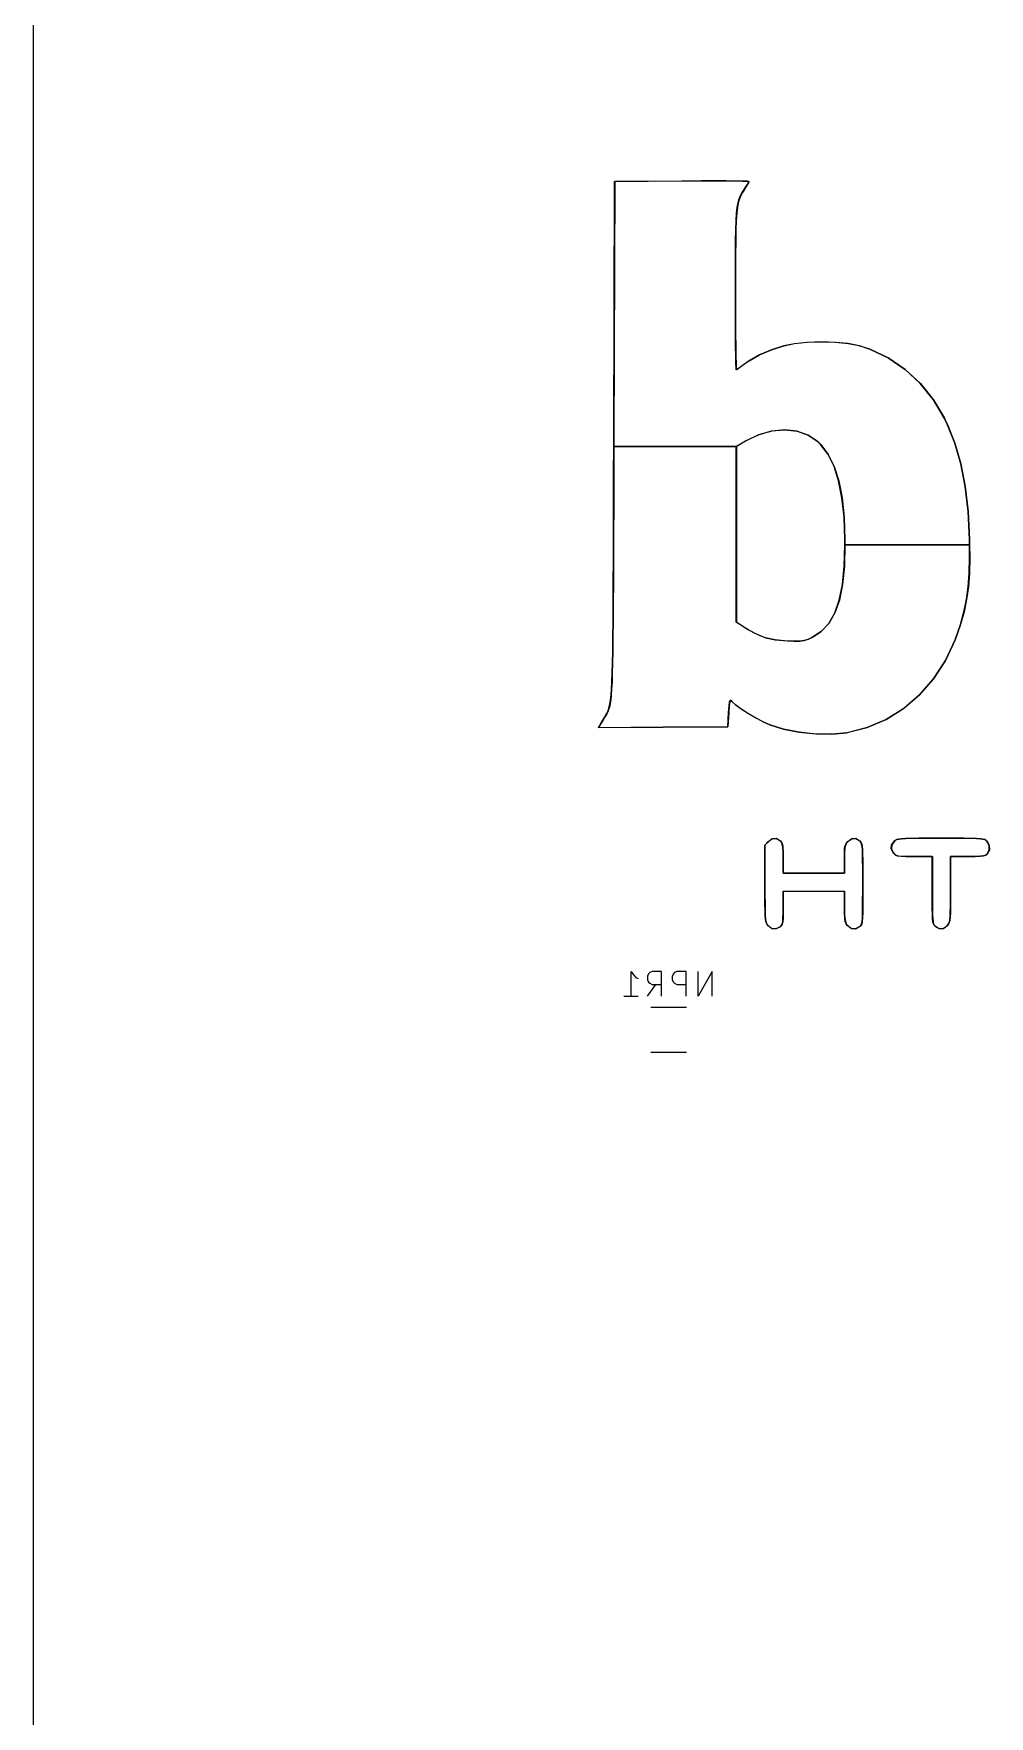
# Model space of a CAD drawing. Extents: x 119 to 479, y -311 to -51.
# Drawn here: x 119 to 157.7, y -181 to -112.9 of the extents above; entities that cross this region are included whole.
import ezdxf

# ---------------------------------------------------------------- set-up
doc = ezdxf.new("R2010")
doc.units = 0
doc.layers.add('BLACK', color=7, linetype='CONTINUOUS')

msp = doc.modelspace()

# ---------------------------------------------------------------- linework, layer by layer
at = {"layer": 'BLACK', "linetype": 'CONTINUOUS'}
for p, q in [((119, -311), (119, -51)), ((142.478, -129.333), (142.513, -118.92)), ((142.518, -118.92), (142.483, -129.333)), ((142.513, -118.918), (142.514, -118.917)), ((142.513, -118.92), (142.513, -118.918)), ((142.514, -118.917), (142.516, -118.916)), ((142.514, -118.917), (142.514, -118.917)), ((142.514, -118.917), (142.514, -118.917)), ((142.516, -118.916), (142.518, -118.915)), ((142.518, -118.915), (145.232, -118.897)), ((145.232, -118.902), (142.518, -118.92)), ((145.232, -118.897), (145.429, -118.896)), ((145.232, -118.897), (145.232, -118.897)), ((145.232, -118.897), (145.232, -118.897)), ((145.429, -118.901), (145.232, -118.902)), ((145.429, -118.896), (146.01, -118.894)), ((145.429, -118.896), (145.429, -118.896)), ((145.429, -118.896), (145.429, -118.896)), ((146.01, -118.899), (145.429, -118.901)), ((146.01, -118.894), (146.541, -118.893)), ((146.01, -118.894), (146.01, -118.894)), ((146.01, -118.894), (146.01, -118.894)), ((146.541, -118.898), (146.01, -118.899)), ((146.541, -118.893), (146.541, -118.893)), ((146.541, -118.893), (146.541, -118.893)), ((146.541, -118.893), (147.008, -118.895)), ((147.008, -118.9), (146.541, -118.898)), ((147.008, -118.895), (147.008, -118.895)), ((147.008, -118.895), (147.008, -118.895)), ((147.008, -118.895), (147.397, -118.898)), ((147.397, -118.903), (147.008, -118.9)), ((147.397, -118.898), (147.397, -118.898)), ((147.397, -118.898), (147.397, -118.898)), ((147.397, -118.898), (147.692, -118.902)), ((147.692, -118.907), (147.397, -118.903)), ((147.692, -118.902), (147.692, -118.902)), ((147.692, -118.902), (147.692, -118.902)), ((147.692, -118.902), (147.88, -118.908)), ((147.88, -118.913), (147.692, -118.907)), ((147.77, -119.222), (147.875, -119.058)), ((147.879, -119.06), (147.775, -119.225)), ((147.875, -119.058), (147.937, -118.945)), ((147.942, -118.947), (147.879, -119.06)), ((147.879, -119.06), (147.879, -119.06)), ((147.879, -119.06), (147.879, -119.06)), ((147.88, -118.908), (147.88, -118.908)), ((147.88, -118.908), (147.881, -118.908)), ((147.946, -118.921), (147.88, -118.913)), ((147.881, -118.908), (147.946, -118.916)), ((147.937, -118.945), (147.946, -118.921)), ((147.951, -118.923), (147.942, -118.946)), ((147.942, -118.946), (147.942, -118.947)), ((147.942, -118.947), (147.942, -118.947)), ((147.946, -118.916), (147.947, -118.916)), ((147.947, -118.916), (147.948, -118.916)), ((147.948, -118.916), (147.949, -118.917)), ((147.949, -118.917), (147.95, -118.918)), ((147.95, -118.918), (147.95, -118.918)), ((147.95, -118.918), (147.95, -118.919)), ((147.95, -118.919), (147.95, -118.92)), ((147.95, -118.92), (147.951, -118.921)), ((147.951, -118.921), (147.951, -118.922)), ((147.951, -118.922), (147.951, -118.923)), ((147.475, -119.966), (147.511, -119.776)), ((147.516, -119.777), (147.48, -119.967)), ((147.511, -119.776), (147.556, -119.621)), ((147.561, -119.623), (147.516, -119.777)), ((147.556, -119.621), (147.612, -119.489)), ((147.616, -119.491), (147.561, -119.623)), ((147.612, -119.489), (147.679, -119.365)), ((147.684, -119.368), (147.616, -119.491)), ((147.679, -119.365), (147.76, -119.238)), ((147.764, -119.241), (147.684, -119.368)), ((147.76, -119.238), (147.77, -119.222)), ((147.775, -119.225), (147.764, -119.241)), ((147.775, -119.225), (147.775, -119.225)), ((147.775, -119.225), (147.775, -119.225)), ((147.429, -120.5), (147.448, -120.203)), ((147.453, -120.203), (147.434, -120.5)), ((147.448, -120.203), (147.475, -119.966)), ((147.48, -119.967), (147.453, -120.203)), ((147.407, -121.326), (147.415, -120.87)), ((147.42, -120.871), (147.412, -121.326)), ((147.415, -120.87), (147.429, -120.5)), ((147.434, -120.5), (147.42, -120.871)), ((147.402, -121.881), (147.407, -121.326)), ((147.412, -121.326), (147.407, -121.881)), ((147.4, -122.546), (147.402, -121.881)), ((147.407, -121.881), (147.405, -122.546)), ((147.4, -123.335), (147.4, -122.546)), ((147.405, -122.546), (147.405, -123.335)), ((147.4, -123.951), (147.4, -123.335)), ((147.405, -123.335), (147.405, -123.951)), ((147.403, -124.556), (147.4, -123.951)), ((147.405, -123.951), (147.408, -124.556)), ((147.406, -125.105), (147.403, -124.556)), ((147.411, -125.583), (147.406, -125.105)), ((147.408, -124.556), (147.411, -125.105)), ((147.411, -125.105), (147.416, -125.583)), ((147.416, -125.979), (147.411, -125.583)), ((147.416, -125.583), (147.416, -125.583)), ((147.416, -125.583), (147.421, -125.979)), ((148.377, -125.933), (148.863, -125.724)), ((148.865, -125.728), (148.379, -125.938)), ((148.863, -125.724), (148.863, -125.724)), ((148.863, -125.724), (148.864, -125.724)), ((148.864, -125.724), (149.365, -125.561)), ((149.366, -125.565), (148.865, -125.728)), ((149.365, -125.561), (149.787, -125.477)), ((149.365, -125.561), (149.365, -125.561)), ((149.365, -125.561), (149.365, -125.561)), ((149.788, -125.482), (149.366, -125.565)), ((149.787, -125.477), (150.312, -125.424)), ((149.787, -125.477), (149.787, -125.477)), ((149.787, -125.477), (149.787, -125.477)), ((150.312, -125.429), (149.788, -125.482)), ((150.312, -125.424), (150.88, -125.406)), ((150.88, -125.411), (150.312, -125.429)), ((150.312, -125.424), (150.312, -125.424)), ((150.312, -125.424), (150.312, -125.424)), ((150.88, -125.406), (150.88, -125.406)), ((150.88, -125.406), (150.88, -125.406)), ((150.88, -125.406), (151.447, -125.422)), ((151.447, -125.427), (150.88, -125.411)), ((151.447, -125.422), (151.447, -125.422)), ((151.447, -125.422), (151.447, -125.422)), ((151.447, -125.422), (151.97, -125.473)), ((151.969, -125.478), (151.447, -125.427)), ((152.404, -125.564), (151.969, -125.478)), ((151.97, -125.473), (151.97, -125.473)), ((151.97, -125.473), (151.97, -125.473)), ((151.97, -125.473), (152.405, -125.559)), ((152.846, -125.708), (152.404, -125.564)), ((152.405, -125.559), (152.405, -125.559)), ((152.405, -125.559), (152.405, -125.559)), ((152.405, -125.559), (152.847, -125.703)), ((153.584, -126.058), (152.846, -125.708)), ((152.847, -125.703), (152.848, -125.704)), ((152.848, -125.704), (152.848, -125.704)), ((152.848, -125.704), (153.586, -126.053)), ((147.423, -126.278), (147.416, -125.979)), ((147.421, -125.979), (147.421, -125.979)), ((147.421, -125.979), (147.428, -126.278)), ((147.43, -126.467), (147.423, -126.278)), ((147.428, -126.278), (147.435, -126.467)), ((147.438, -126.533), (147.43, -126.467)), ((147.435, -126.467), (147.442, -126.526)), ((147.463, -126.523), (147.438, -126.533)), ((147.442, -126.526), (147.46, -126.519)), ((147.46, -126.519), (147.569, -126.447)), ((147.572, -126.451), (147.463, -126.523)), ((147.569, -126.447), (147.725, -126.328)), ((147.728, -126.332), (147.572, -126.451)), ((147.725, -126.328), (147.951, -126.169)), ((147.725, -126.328), (147.725, -126.328)), ((147.725, -126.328), (147.725, -126.328)), ((147.954, -126.173), (147.728, -126.332)), ((147.951, -126.169), (147.952, -126.169)), ((147.952, -126.169), (148.377, -125.934)), ((147.952, -126.169), (147.952, -126.169)), ((148.379, -125.938), (147.954, -126.173)), ((148.377, -125.934), (148.377, -125.933)), ((148.377, -125.934), (148.377, -125.934)), ((154.267, -126.523), (153.584, -126.058)), ((153.586, -126.053), (153.586, -126.054)), ((153.586, -126.054), (153.586, -126.054)), ((153.586, -126.054), (154.269, -126.519)), ((154.882, -127.092), (154.267, -126.523)), ((154.269, -126.519), (154.27, -126.519)), ((154.27, -126.519), (154.27, -126.519)), ((154.27, -126.519), (154.886, -127.089)), ((155.418, -127.755), (154.882, -127.092)), ((154.886, -127.089), (154.886, -127.089)), ((154.886, -127.089), (154.886, -127.089)), ((154.886, -127.089), (155.422, -127.752)), ((155.862, -128.502), (155.418, -127.755)), ((155.422, -127.752), (155.422, -127.753)), ((155.422, -127.753), (155.423, -127.753)), ((155.423, -127.753), (155.866, -128.499)), ((155.972, -128.731), (155.862, -128.502)), ((155.866, -128.499), (155.866, -128.499)), ((155.866, -128.499), (155.866, -128.5)), ((155.866, -128.5), (155.977, -128.728)), ((147.809, -129.416), (148.333, -129.162)), ((148.335, -129.167), (147.812, -129.421)), ((148.333, -129.162), (148.868, -129.012)), ((148.869, -129.017), (148.335, -129.167)), ((148.868, -129.012), (149.395, -128.964)), ((149.395, -128.969), (148.869, -129.017)), ((149.395, -128.964), (149.894, -129.019)), ((149.893, -129.024), (149.395, -128.969)), ((150.344, -129.179), (149.893, -129.024)), ((149.894, -129.019), (150.346, -129.175)), ((150.727, -129.435), (150.344, -129.179)), ((150.346, -129.175), (150.731, -129.431)), ((156.281, -129.503), (155.972, -128.731)), ((155.977, -128.728), (155.977, -128.729)), ((155.977, -128.729), (155.977, -128.729)), ((155.977, -128.729), (156.285, -129.501)), ((142.474, -130.745), (142.477, -129.644)), ((142.477, -129.641), (142.478, -129.333)), ((142.477, -129.644), (142.477, -129.641)), ((142.477, -129.644), (147.439, -129.644)), ((147.439, -129.644), (142.477, -129.644)), ((142.483, -129.333), (142.479, -130.745)), ((147.434, -129.641), (147.809, -129.416)), ((147.434, -136.739), (147.434, -129.641)), ((147.812, -129.421), (147.439, -129.644)), ((147.439, -129.644), (147.439, -136.736)), ((150.851, -129.558), (150.727, -129.435)), ((150.731, -129.431), (150.855, -129.554)), ((151.15, -129.96), (150.851, -129.558)), ((150.855, -129.554), (151.154, -129.958)), ((151.392, -130.448), (151.15, -129.96)), ((151.154, -129.958), (151.396, -130.446)), ((156.522, -130.34), (156.281, -129.503)), ((156.285, -129.501), (156.285, -129.501)), ((156.285, -129.501), (156.285, -129.501)), ((156.285, -129.501), (156.527, -130.339)), ((151.579, -131.029), (151.392, -130.448)), ((151.396, -130.446), (151.584, -131.027)), ((156.699, -131.259), (156.522, -130.34)), ((156.527, -130.339), (156.527, -130.339)), ((156.527, -130.339), (156.527, -130.339)), ((156.527, -130.339), (156.704, -131.258)), ((142.47, -132.027), (142.474, -130.745)), ((142.474, -130.745), (142.474, -130.745)), ((142.479, -130.745), (142.475, -132.027)), ((151.713, -131.711), (151.579, -131.029)), ((151.584, -131.027), (151.718, -131.71)), ((156.815, -132.273), (156.699, -131.259)), ((156.704, -131.258), (156.704, -131.258)), ((156.704, -131.258), (156.704, -131.258)), ((156.704, -131.258), (156.819, -132.272)), ((142.466, -133.186), (142.47, -132.027)), ((142.475, -132.027), (142.471, -133.186)), ((151.796, -132.504), (151.713, -131.711)), ((151.718, -131.71), (151.801, -132.503)), ((151.83, -133.415), (151.796, -132.504)), ((151.801, -132.503), (151.835, -133.415)), ((156.872, -133.397), (156.815, -132.273)), ((156.819, -132.272), (156.819, -132.272)), ((156.819, -132.272), (156.82, -132.272)), ((156.82, -132.272), (156.877, -133.396)), ((142.462, -134.228), (142.466, -133.186)), ((142.471, -133.186), (142.467, -134.228)), ((151.808, -134.476), (151.831, -133.611)), ((151.836, -133.611), (151.813, -134.477)), ((151.831, -133.611), (151.83, -133.415)), ((151.835, -133.415), (151.836, -133.611)), ((156.875, -133.611), (151.836, -133.611)), ((151.836, -133.611), (156.875, -133.611)), ((156.875, -133.611), (156.872, -133.397)), ((156.881, -134.127), (156.875, -133.611)), ((156.877, -133.396), (156.877, -133.396)), ((156.877, -133.396), (156.877, -133.397)), ((156.877, -133.397), (156.88, -133.611)), ((156.88, -133.611), (156.886, -134.127)), ((142.458, -135.16), (142.462, -134.228)), ((142.467, -134.228), (142.463, -135.16)), ((151.732, -135.22), (151.808, -134.476)), ((151.813, -134.477), (151.737, -135.221)), ((156.867, -134.759), (156.881, -134.127)), ((156.886, -134.127), (156.872, -134.759)), ((156.886, -134.127), (156.886, -134.127)), ((156.886, -134.127), (156.886, -134.127)), ((142.454, -135.988), (142.458, -135.16)), ((142.463, -135.16), (142.459, -135.988)), ((151.604, -135.85), (151.732, -135.22)), ((151.737, -135.221), (151.608, -135.851)), ((156.754, -135.829), (156.825, -135.316)), ((156.83, -135.317), (156.759, -135.83)), ((156.825, -135.316), (156.867, -134.759)), ((156.872, -134.76), (156.83, -135.317)), ((156.83, -135.317), (156.83, -135.317)), ((156.83, -135.317), (156.83, -135.317)), ((156.872, -134.759), (156.872, -134.759)), ((156.872, -134.759), (156.872, -134.76)), ((142.449, -136.72), (142.454, -135.988)), ((142.459, -135.988), (142.454, -136.72)), ((151.419, -136.371), (151.604, -135.85)), ((151.608, -135.851), (151.424, -136.373)), ((156.649, -136.328), (156.754, -135.829)), ((156.759, -135.83), (156.654, -136.329)), ((156.759, -135.83), (156.759, -135.83)), ((156.759, -135.83), (156.759, -135.83)), ((142.442, -137.362), (142.449, -136.72)), ((142.454, -136.72), (142.447, -137.362)), ((147.775, -136.963), (147.434, -136.739)), ((147.439, -136.736), (147.778, -136.959)), ((150.873, -137.118), (151.176, -136.792)), ((151.18, -136.795), (150.877, -137.122)), ((151.176, -136.792), (151.419, -136.371)), ((151.424, -136.373), (151.18, -136.795)), ((156.507, -136.844), (156.649, -136.328)), ((156.654, -136.33), (156.512, -136.845)), ((156.654, -136.329), (156.654, -136.329)), ((156.654, -136.329), (156.654, -136.33)), ((142.435, -137.92), (142.442, -137.362)), ((142.447, -137.362), (142.44, -137.92)), ((147.906, -137.044), (147.775, -136.963)), ((147.778, -136.959), (147.909, -137.039)), ((148.207, -137.205), (147.906, -137.044)), ((147.909, -137.039), (148.209, -137.2)), ((148.492, -137.333), (148.207, -137.205)), ((148.209, -137.2), (148.494, -137.329)), ((148.617, -137.377), (148.492, -137.333)), ((148.494, -137.329), (148.618, -137.372)), ((149.014, -137.463), (148.617, -137.377)), ((148.618, -137.372), (149.015, -137.459)), ((149.516, -137.508), (149.014, -137.463)), ((149.015, -137.459), (149.517, -137.503)), ((150.184, -137.486), (150.342, -137.435)), ((150.343, -137.439), (150.185, -137.491)), ((150.342, -137.435), (150.523, -137.349)), ((150.526, -137.353), (150.343, -137.439)), ((150.523, -137.349), (150.873, -137.118)), ((150.877, -137.122), (150.526, -137.353)), ((155.899, -138.291), (156.293, -137.459)), ((156.297, -137.462), (155.903, -138.293)), ((156.293, -137.459), (156.507, -136.844)), ((156.512, -136.845), (156.297, -137.461)), ((156.297, -137.461), (156.297, -137.461)), ((156.297, -137.461), (156.297, -137.462)), ((156.512, -136.845), (156.512, -136.845)), ((156.512, -136.845), (156.512, -136.845)), ((142.426, -138.402), (142.435, -137.92)), ((142.44, -137.92), (142.431, -138.402)), ((149.772, -137.517), (149.516, -137.508)), ((149.517, -137.503), (149.772, -137.512)), ((149.772, -137.512), (150.008, -137.51)), ((150.009, -137.515), (149.772, -137.517)), ((150.008, -137.51), (150.184, -137.486)), ((150.185, -137.491), (150.009, -137.515)), ((142.402, -139.16), (142.415, -138.813)), ((142.42, -138.813), (142.407, -139.161)), ((142.415, -138.813), (142.426, -138.402)), ((142.431, -138.402), (142.42, -138.813)), ((155.415, -139.036), (155.899, -138.291)), ((155.903, -138.294), (155.419, -139.038)), ((155.903, -138.293), (155.903, -138.293)), ((155.903, -138.293), (155.903, -138.294)), ((142.368, -139.691), (142.386, -139.451)), ((142.391, -139.451), (142.373, -139.692)), ((142.386, -139.451), (142.402, -139.16)), ((142.407, -139.161), (142.391, -139.451)), ((154.85, -139.686), (155.415, -139.036)), ((155.419, -139.039), (154.854, -139.69)), ((155.419, -139.038), (155.419, -139.038)), ((155.419, -139.038), (155.419, -139.039)), ((142.266, -140.28), (142.297, -140.175)), ((142.302, -140.177), (142.271, -140.282)), ((142.297, -140.175), (142.324, -140.047)), ((142.329, -140.048), (142.302, -140.177)), ((142.324, -140.047), (142.348, -139.888)), ((142.353, -139.888), (142.329, -140.048)), ((142.348, -139.888), (142.368, -139.691)), ((142.373, -139.692), (142.353, -139.888)), ((147.126, -140.4), (147.145, -140.124)), ((147.15, -140.125), (147.131, -140.4)), ((147.145, -140.124), (147.164, -139.965)), ((147.169, -139.966), (147.15, -140.125)), ((147.164, -139.965), (147.191, -139.902)), ((147.194, -139.908), (147.169, -139.966)), ((147.191, -139.902), (147.23, -139.914)), ((147.227, -139.919), (147.194, -139.908)), ((147.259, -139.954), (147.227, -139.919)), ((147.23, -139.914), (147.263, -139.951)), ((147.26, -139.954), (147.259, -139.954)), ((147.26, -139.955), (147.26, -139.954)), ((147.403, -140.087), (147.26, -139.955)), ((147.263, -139.951), (147.407, -140.084)), ((147.404, -140.087), (147.403, -140.087)), ((147.404, -140.088), (147.404, -140.087)), ((147.638, -140.258), (147.404, -140.088)), ((147.407, -140.084), (147.641, -140.254)), ((154.21, -140.237), (154.85, -139.686)), ((154.853, -139.69), (154.213, -140.24)), ((154.854, -139.69), (154.853, -139.69)), ((154.853, -139.69), (154.853, -139.69)), ((141.858, -141.008), (142.039, -140.699)), ((142.043, -140.701), (141.862, -141.01)), ((142.039, -140.699), (142.05, -140.681)), ((142.039, -140.699), (142.039, -140.699)), ((142.039, -140.699), (142.039, -140.699)), ((142.054, -140.683), (142.043, -140.701)), ((142.05, -140.681), (142.102, -140.595)), ((142.05, -140.681), (142.05, -140.681)), ((142.05, -140.681), (142.05, -140.681)), ((142.107, -140.598), (142.054, -140.683)), ((142.102, -140.595), (142.15, -140.519)), ((142.102, -140.595), (142.102, -140.595)), ((142.102, -140.595), (142.102, -140.595)), ((142.154, -140.521), (142.107, -140.598)), ((142.15, -140.519), (142.193, -140.445)), ((142.197, -140.448), (142.154, -140.521)), ((142.193, -140.445), (142.232, -140.368)), ((142.236, -140.37), (142.197, -140.448)), ((142.232, -140.368), (142.266, -140.28)), ((142.271, -140.282), (142.236, -140.37)), ((147.092, -140.974), (147.126, -140.4)), ((147.131, -140.4), (147.097, -140.975)), ((147.93, -140.447), (147.638, -140.258)), ((147.638, -140.258), (147.638, -140.258)), ((147.638, -140.258), (147.638, -140.258)), ((147.641, -140.254), (147.933, -140.442)), ((148.246, -140.632), (147.93, -140.447)), ((147.93, -140.447), (147.93, -140.447)), ((147.93, -140.447), (147.93, -140.447)), ((147.933, -140.442), (148.249, -140.628)), ((148.247, -140.632), (148.246, -140.632)), ((148.246, -140.632), (148.246, -140.632)), ((148.554, -140.794), (148.247, -140.632)), ((148.249, -140.628), (148.557, -140.79)), ((148.555, -140.794), (148.554, -140.794)), ((148.554, -140.794), (148.554, -140.794)), ((148.791, -140.901), (148.555, -140.794)), ((148.557, -140.79), (148.793, -140.896)), ((152.737, -141.006), (153.503, -140.679)), ((153.505, -140.684), (152.739, -141.011)), ((153.503, -140.679), (154.21, -140.237)), ((153.506, -140.683), (153.505, -140.684)), ((154.213, -140.241), (153.506, -140.683)), ((153.506, -140.683), (153.506, -140.683)), ((154.213, -140.24), (154.213, -140.241)), ((154.213, -140.241), (154.213, -140.241)), ((141.857, -141.01), (141.858, -141.009)), ((141.857, -141.011), (141.857, -141.01)), ((141.858, -141.013), (141.857, -141.011)), ((141.857, -141.011), (141.857, -141.011)), ((141.858, -141.009), (141.858, -141.008)), ((141.859, -141.014), (141.858, -141.013)), ((141.86, -141.015), (141.859, -141.014)), ((141.859, -141.014), (141.859, -141.014)), ((141.861, -141.015), (141.86, -141.015)), ((141.862, -141.015), (141.861, -141.015)), ((141.862, -141.01), (144.477, -140.992)), ((144.477, -140.997), (141.862, -141.015)), ((144.477, -140.992), (147.092, -140.974)), ((147.092, -140.979), (144.477, -140.997)), ((147.094, -140.979), (147.092, -140.979)), ((147.096, -140.978), (147.094, -140.979)), ((147.097, -140.976), (147.096, -140.978)), ((147.096, -140.978), (147.096, -140.978)), ((147.096, -140.978), (147.096, -140.978)), ((147.097, -140.975), (147.097, -140.976)), ((149.345, -141.076), (148.791, -140.901)), ((148.791, -140.901), (148.791, -140.901)), ((148.791, -140.901), (148.791, -140.901)), ((148.793, -140.896), (149.347, -141.071)), ((149.346, -141.076), (149.345, -141.076)), ((149.345, -141.076), (149.345, -141.076)), ((149.981, -141.2), (149.346, -141.076)), ((149.347, -141.071), (149.982, -141.195)), ((150.651, -141.268), (149.981, -141.2)), ((149.981, -141.2), (149.981, -141.2)), ((149.981, -141.2), (149.981, -141.2)), ((149.982, -141.195), (150.652, -141.263)), ((150.652, -141.268), (150.651, -141.268)), ((150.651, -141.268), (150.651, -141.268)), ((150.652, -141.263), (151.309, -141.271)), ((151.309, -141.276), (150.652, -141.268)), ((151.309, -141.271), (151.908, -141.214)), ((151.31, -141.276), (151.309, -141.276)), ((151.309, -141.276), (151.309, -141.276)), ((151.908, -141.218), (151.31, -141.276)), ((151.908, -141.214), (151.918, -141.212)), ((151.909, -141.218), (151.908, -141.218)), ((151.908, -141.218), (151.908, -141.218)), ((151.918, -141.217), (151.909, -141.218)), ((151.918, -141.212), (152.737, -141.006)), ((151.919, -141.217), (151.918, -141.217)), ((152.738, -141.011), (151.919, -141.217)), ((151.919, -141.217), (151.919, -141.217)), ((152.739, -141.011), (152.738, -141.011)), ((152.738, -141.011), (152.738, -141.011)), ((148.594, -145.759), (148.733, -145.62)), ((148.736, -145.624), (148.598, -145.762)), ((148.733, -145.619), (148.89, -145.508)), ((148.733, -145.62), (148.733, -145.619)), ((148.733, -145.62), (148.733, -145.62)), ((148.893, -145.512), (148.736, -145.624)), ((148.89, -145.508), (148.892, -145.508)), ((148.892, -145.508), (148.893, -145.507)), ((148.893, -145.507), (149.059, -145.494)), ((149.059, -145.499), (148.893, -145.512)), ((149.059, -145.494), (149.06, -145.494)), ((149.219, -145.598), (149.059, -145.499)), ((149.06, -145.494), (149.062, -145.495)), ((149.062, -145.495), (149.221, -145.594)), ((149.26, -145.647), (149.219, -145.598)), ((149.221, -145.594), (149.222, -145.594)), ((149.222, -145.594), (149.222, -145.595)), ((149.222, -145.595), (149.264, -145.644)), ((149.264, -145.644), (149.264, -145.644)), ((149.264, -145.644), (149.265, -145.645)), ((149.265, -145.645), (149.302, -145.724)), ((151.886, -145.692), (151.95, -145.62)), ((151.954, -145.624), (151.89, -145.695)), ((151.95, -145.62), (151.951, -145.619)), ((151.95, -145.62), (151.95, -145.62)), ((151.951, -145.619), (152.108, -145.508)), ((152.11, -145.512), (151.954, -145.624)), ((152.108, -145.508), (152.109, -145.508)), ((152.109, -145.508), (152.11, -145.507)), ((152.11, -145.507), (152.276, -145.494)), ((152.277, -145.499), (152.11, -145.512)), ((152.276, -145.494), (152.278, -145.494)), ((152.436, -145.598), (152.277, -145.499)), ((152.278, -145.494), (152.279, -145.495)), ((152.279, -145.495), (152.439, -145.594)), ((152.464, -145.629), (152.436, -145.598)), ((152.439, -145.594), (152.439, -145.594)), ((152.439, -145.594), (152.44, -145.595)), ((152.44, -145.595), (152.468, -145.625)), ((152.49, -145.67), (152.464, -145.629)), ((152.468, -145.625), (152.468, -145.626)), ((152.468, -145.626), (152.468, -145.626)), ((152.468, -145.626), (152.494, -145.667)), ((153.726, -145.743), (153.854, -145.581)), ((153.858, -145.584), (153.73, -145.746)), ((153.854, -145.581), (153.855, -145.58)), ((153.855, -145.58), (153.88, -145.561)), ((153.855, -145.58), (153.855, -145.58)), ((153.883, -145.565), (153.858, -145.584)), ((153.88, -145.561), (153.88, -145.561)), ((153.88, -145.561), (153.881, -145.561)), ((153.881, -145.561), (153.932, -145.537)), ((153.934, -145.541), (153.883, -145.565)), ((153.932, -145.537), (153.932, -145.536)), ((153.932, -145.536), (153.933, -145.536)), ((153.933, -145.536), (154.01, -145.517)), ((154.011, -145.522), (153.934, -145.541)), ((154.01, -145.517), (154.126, -145.503)), ((154.01, -145.517), (154.01, -145.517)), ((154.01, -145.517), (154.01, -145.517)), ((154.127, -145.508), (154.011, -145.522)), ((154.126, -145.503), (154.293, -145.493)), ((154.126, -145.503), (154.126, -145.503)), ((154.126, -145.503), (154.126, -145.503)), ((154.293, -145.498), (154.127, -145.508)), ((154.293, -145.493), (154.523, -145.486)), ((154.523, -145.491), (154.293, -145.498)), ((154.293, -145.493), (154.293, -145.493)), ((154.293, -145.493), (154.293, -145.493)), ((154.523, -145.486), (154.828, -145.482)), ((154.523, -145.486), (154.523, -145.486)), ((154.523, -145.486), (154.523, -145.486)), ((154.828, -145.487), (154.523, -145.491)), ((154.828, -145.482), (155.222, -145.48)), ((154.828, -145.482), (154.828, -145.482)), ((154.828, -145.482), (154.828, -145.482)), ((155.222, -145.485), (154.828, -145.487)), ((155.222, -145.48), (155.222, -145.481)), ((155.222, -145.481), (155.222, -145.48)), ((155.222, -145.48), (155.716, -145.48)), ((155.716, -145.485), (155.222, -145.485)), ((155.716, -145.48), (155.716, -145.48)), ((155.716, -145.48), (155.716, -145.48)), ((155.716, -145.48), (155.816, -145.48)), ((155.816, -145.485), (155.716, -145.485)), ((155.816, -145.48), (155.816, -145.48)), ((155.816, -145.48), (155.816, -145.48)), ((155.816, -145.48), (156.287, -145.48)), ((156.287, -145.485), (155.816, -145.485)), ((156.287, -145.48), (156.287, -145.48)), ((156.287, -145.48), (156.287, -145.48)), ((156.287, -145.48), (156.659, -145.482)), ((156.659, -145.487), (156.287, -145.485)), ((156.659, -145.482), (156.659, -145.482)), ((156.659, -145.482), (156.659, -145.482)), ((156.659, -145.482), (156.946, -145.486)), ((156.946, -145.491), (156.659, -145.487)), ((156.946, -145.486), (156.946, -145.486)), ((156.946, -145.486), (156.946, -145.486)), ((156.946, -145.486), (157.16, -145.492)), ((157.16, -145.497), (156.946, -145.491)), ((157.16, -145.492), (157.161, -145.492)), ((157.314, -145.507), (157.16, -145.497)), ((157.161, -145.492), (157.161, -145.492)), ((157.161, -145.492), (157.314, -145.502)), ((157.314, -145.502), (157.314, -145.502)), ((157.314, -145.502), (157.314, -145.502)), ((157.314, -145.502), (157.42, -145.517)), ((157.419, -145.522), (157.314, -145.507)), ((157.489, -145.541), (157.419, -145.522)), ((157.42, -145.517), (157.42, -145.517)), ((157.42, -145.517), (157.421, -145.517)), ((157.421, -145.517), (157.49, -145.536)), ((157.536, -145.566), (157.489, -145.541)), ((157.49, -145.536), (157.491, -145.537)), ((157.491, -145.537), (157.491, -145.537)), ((157.491, -145.537), (157.538, -145.562)), ((157.572, -145.598), (157.536, -145.566)), ((157.538, -145.562), (157.539, -145.562)), ((157.539, -145.562), (157.539, -145.562)), ((157.539, -145.562), (157.576, -145.594)), ((157.666, -145.761), (157.572, -145.598)), ((157.576, -145.594), (157.576, -145.595)), ((157.576, -145.595), (157.577, -145.595)), ((157.577, -145.595), (157.671, -145.759)), ((148.593, -145.762), (148.594, -145.759)), ((148.593, -147.309), (148.593, -145.762)), ((148.593, -145.762), (148.593, -145.762)), ((148.598, -145.762), (148.598, -147.309)), ((149.297, -145.726), (149.26, -145.647)), ((149.319, -145.846), (149.297, -145.726)), ((149.302, -145.724), (149.302, -145.725)), ((149.302, -145.725), (149.302, -145.725)), ((149.302, -145.725), (149.324, -145.845)), ((149.329, -146.03), (149.319, -145.846)), ((149.324, -145.845), (149.324, -145.845)), ((149.324, -145.845), (149.324, -145.846)), ((149.324, -145.846), (149.334, -146.03)), ((149.331, -146.303), (149.329, -146.03)), ((149.331, -146.896), (149.331, -146.303)), ((149.334, -146.03), (149.334, -146.03)), ((149.334, -146.03), (149.334, -146.03)), ((149.334, -146.03), (149.336, -146.303)), ((149.336, -146.303), (149.336, -146.303)), ((149.336, -146.303), (149.336, -146.303)), ((149.336, -146.303), (149.336, -146.891)), ((151.81, -146.319), (151.812, -146.06)), ((151.81, -146.329), (151.81, -146.319)), ((151.81, -146.319), (151.81, -146.319)), ((151.81, -146.319), (151.81, -146.319)), ((151.812, -146.06), (151.822, -145.887)), ((151.812, -146.06), (151.812, -146.06)), ((151.812, -146.06), (151.812, -146.06)), ((151.817, -146.06), (151.815, -146.319)), ((151.815, -146.319), (151.815, -146.329)), ((151.827, -145.887), (151.817, -146.06)), ((151.822, -145.886), (151.845, -145.774)), ((151.822, -145.887), (151.822, -145.886)), ((151.822, -145.887), (151.822, -145.887)), ((151.85, -145.775), (151.827, -145.887)), ((151.845, -145.772), (151.886, -145.693)), ((151.845, -145.773), (151.845, -145.772)), ((151.845, -145.774), (151.845, -145.773)), ((151.89, -145.695), (151.85, -145.775)), ((151.886, -145.693), (151.886, -145.692)), ((151.886, -145.693), (151.886, -145.693)), ((152.51, -145.729), (152.49, -145.67)), ((152.494, -145.667), (152.494, -145.668)), ((152.494, -145.668), (152.494, -145.668)), ((152.494, -145.668), (152.515, -145.727)), ((152.526, -145.816), (152.51, -145.729)), ((152.515, -145.727), (152.515, -145.728)), ((152.515, -145.728), (152.515, -145.728)), ((152.515, -145.728), (152.531, -145.815)), ((152.538, -145.942), (152.526, -145.816)), ((152.531, -145.815), (152.531, -145.815)), ((152.531, -145.815), (152.531, -145.816)), ((152.531, -145.816), (152.543, -145.942)), ((152.546, -146.118), (152.538, -145.942)), ((152.543, -145.942), (152.543, -145.942)), ((152.543, -145.942), (152.543, -145.942)), ((152.543, -145.942), (152.551, -146.118)), ((152.551, -146.354), (152.546, -146.118)), ((152.551, -146.118), (152.551, -146.118)), ((152.551, -146.118), (152.551, -146.118)), ((152.551, -146.118), (152.556, -146.354)), ((153.709, -145.915), (153.725, -145.746)), ((153.71, -145.916), (153.709, -145.915)), ((153.71, -145.918), (153.71, -145.916)), ((153.789, -146.071), (153.71, -145.918)), ((153.73, -145.746), (153.714, -145.915)), ((153.714, -145.915), (153.794, -146.069)), ((153.725, -145.746), (153.726, -145.745)), ((153.726, -145.745), (153.726, -145.743)), ((153.79, -146.071), (153.789, -146.071)), ((153.79, -146.072), (153.79, -146.071)), ((153.842, -146.133), (153.79, -146.072)), ((153.794, -146.069), (153.845, -146.13)), ((153.842, -146.134), (153.842, -146.133)), ((153.898, -146.176), (153.842, -146.134)), ((153.842, -146.134), (153.842, -146.134)), ((153.845, -146.13), (153.901, -146.172)), ((153.899, -146.176), (153.898, -146.176)), ((153.9, -146.177), (153.899, -146.176)), ((153.981, -146.203), (153.9, -146.177)), ((153.901, -146.172), (153.982, -146.198)), ((153.982, -146.203), (153.981, -146.203)), ((153.981, -146.203), (153.981, -146.203)), ((153.982, -146.198), (154.109, -146.212)), ((154.108, -146.217), (153.982, -146.203)), ((154.109, -146.217), (154.108, -146.217)), ((154.109, -146.212), (154.303, -146.218)), ((154.303, -146.223), (154.109, -146.217)), ((154.109, -146.217), (154.109, -146.217)), ((154.303, -146.218), (154.586, -146.219)), ((154.586, -146.224), (154.303, -146.223)), ((154.303, -146.223), (154.303, -146.223)), ((154.303, -146.223), (154.303, -146.223)), ((154.586, -146.219), (154.641, -146.219)), ((154.641, -146.224), (154.586, -146.224)), ((154.586, -146.224), (154.586, -146.224)), ((154.586, -146.224), (154.586, -146.224)), ((154.641, -146.219), (155.371, -146.219)), ((155.366, -146.224), (154.641, -146.224)), ((155.366, -147.573), (155.366, -146.224)), ((155.371, -146.219), (155.371, -147.573)), ((156.105, -147.538), (156.105, -146.219)), ((156.105, -146.219), (156.802, -146.219)), ((156.802, -146.224), (156.11, -146.224)), ((156.11, -146.224), (156.11, -147.538)), ((156.802, -146.219), (157.101, -146.217)), ((157.101, -146.222), (156.802, -146.224)), ((156.802, -146.224), (156.802, -146.224)), ((156.802, -146.224), (156.802, -146.224)), ((157.101, -146.217), (157.308, -146.209)), ((157.308, -146.214), (157.101, -146.222)), ((157.101, -146.222), (157.101, -146.222)), ((157.101, -146.222), (157.101, -146.222)), ((157.308, -146.209), (157.443, -146.192)), ((157.444, -146.197), (157.308, -146.214)), ((157.308, -146.214), (157.308, -146.214)), ((157.308, -146.214), (157.308, -146.214)), ((157.443, -146.192), (157.529, -146.165)), ((157.445, -146.197), (157.444, -146.197)), ((157.531, -146.169), (157.445, -146.197)), ((157.445, -146.197), (157.445, -146.197)), ((157.529, -146.165), (157.585, -146.123)), ((157.532, -146.169), (157.531, -146.169)), ((157.531, -146.169), (157.531, -146.169)), ((157.588, -146.127), (157.532, -146.169)), ((157.585, -146.123), (157.592, -146.116)), ((157.589, -146.126), (157.588, -146.126)), ((157.588, -146.126), (157.588, -146.127)), ((157.595, -146.119), (157.589, -146.126)), ((157.592, -146.116), (157.674, -145.949)), ((157.596, -146.118), (157.595, -146.119)), ((157.678, -145.952), (157.596, -146.118)), ((157.596, -146.118), (157.596, -146.118)), ((157.674, -145.949), (157.666, -145.761)), ((157.671, -145.759), (157.671, -145.76)), ((157.671, -145.76), (157.671, -145.761)), ((157.671, -145.761), (157.679, -145.949)), ((157.679, -145.949), (157.678, -145.95)), ((157.678, -145.95), (157.678, -145.952)), ((151.815, -146.896), (149.331, -146.896)), ((149.336, -146.891), (151.81, -146.891)), ((151.81, -146.891), (151.81, -146.329)), ((151.815, -146.329), (151.815, -146.896)), ((152.554, -146.661), (152.551, -146.354)), ((152.554, -147.048), (152.554, -146.661)), ((152.556, -146.354), (152.556, -146.354)), ((152.556, -146.354), (152.556, -146.354)), ((152.556, -146.354), (152.559, -146.661)), ((152.559, -146.661), (152.559, -146.661)), ((152.559, -146.661), (152.559, -146.661)), ((152.559, -146.661), (152.559, -147.048)), ((148.593, -147.769), (148.593, -147.309)), ((148.593, -147.309), (148.593, -147.309)), ((148.593, -147.309), (148.593, -147.309)), ((148.598, -147.309), (148.598, -147.769)), ((149.331, -148.304), (149.331, -147.63)), ((149.331, -147.63), (151.815, -147.63)), ((151.81, -147.635), (149.336, -147.635)), ((149.336, -147.635), (149.336, -148.304)), ((151.81, -148.243), (151.81, -147.635)), ((151.815, -147.63), (151.815, -148.243)), ((152.55, -148.11), (152.553, -147.528)), ((152.553, -147.528), (152.554, -147.048)), ((152.558, -147.528), (152.555, -148.11)), ((152.559, -147.048), (152.558, -147.528)), ((152.558, -147.528), (152.558, -147.528)), ((152.558, -147.528), (152.558, -147.528)), ((152.559, -147.048), (152.559, -147.048)), ((152.559, -147.048), (152.559, -147.048)), ((155.366, -148), (155.366, -147.573)), ((155.366, -147.573), (155.366, -147.573)), ((155.366, -147.573), (155.366, -147.573)), ((155.371, -147.573), (155.371, -148)), ((156.104, -147.917), (156.105, -147.538)), ((156.11, -147.538), (156.109, -147.917)), ((156.11, -147.538), (156.11, -147.538)), ((156.11, -147.538), (156.11, -147.538)), ((148.595, -148.129), (148.593, -147.769)), ((148.593, -147.769), (148.593, -147.769)), ((148.593, -147.769), (148.593, -147.769)), ((148.599, -148.404), (148.595, -148.129)), ((148.595, -148.129), (148.595, -148.129)), ((148.595, -148.129), (148.595, -148.129)), ((148.598, -147.769), (148.6, -148.129)), ((148.6, -148.129), (148.604, -148.404)), ((149.331, -148.483), (149.331, -148.304)), ((149.336, -148.304), (149.336, -148.304)), ((149.336, -148.304), (149.336, -148.304)), ((149.336, -148.304), (149.336, -148.483)), ((151.813, -148.524), (151.81, -148.243)), ((151.81, -148.243), (151.81, -148.243)), ((151.81, -148.243), (151.81, -148.243)), ((151.815, -148.243), (151.818, -148.524)), ((152.547, -148.489), (152.55, -148.181)), ((152.55, -148.181), (152.55, -148.11)), ((152.555, -148.181), (152.552, -148.489)), ((152.555, -148.11), (152.555, -148.11)), ((152.555, -148.11), (152.555, -148.11)), ((152.555, -148.11), (152.555, -148.181)), ((152.555, -148.181), (152.555, -148.181)), ((152.555, -148.181), (152.555, -148.181)), ((155.369, -148.329), (155.366, -148)), ((155.366, -148), (155.366, -148)), ((155.366, -148), (155.366, -148)), ((155.374, -148.574), (155.369, -148.329)), ((155.369, -148.329), (155.369, -148.329)), ((155.369, -148.329), (155.369, -148.329)), ((155.371, -148), (155.374, -148.329)), ((155.374, -148.329), (155.379, -148.574)), ((156.097, -148.499), (156.102, -148.25)), ((156.102, -148.25), (156.104, -147.917)), ((156.107, -148.25), (156.102, -148.499)), ((156.109, -147.917), (156.107, -148.25)), ((156.107, -148.25), (156.107, -148.25)), ((156.107, -148.25), (156.107, -148.25)), ((156.109, -147.917), (156.109, -147.917)), ((156.109, -147.917), (156.109, -147.917)), ((148.606, -148.607), (148.599, -148.404)), ((148.599, -148.404), (148.599, -148.404)), ((148.599, -148.404), (148.599, -148.404)), ((148.604, -148.404), (148.611, -148.606)), ((148.617, -148.752), (148.606, -148.607)), ((148.606, -148.607), (148.606, -148.607)), ((148.606, -148.607), (148.606, -148.607)), ((148.611, -148.606), (148.622, -148.751)), ((148.618, -148.752), (148.617, -148.752)), ((148.634, -148.852), (148.618, -148.752)), ((148.618, -148.752), (148.618, -148.752)), ((148.622, -148.751), (148.639, -148.852)), ((148.634, -148.853), (148.634, -148.852)), ((148.657, -148.923), (148.634, -148.853)), ((148.634, -148.853), (148.634, -148.853)), ((148.639, -148.852), (148.662, -148.921)), ((148.657, -148.924), (148.657, -148.923)), ((148.657, -148.923), (148.657, -148.923)), ((148.687, -148.976), (148.657, -148.924)), ((148.662, -148.921), (148.691, -148.974)), ((148.687, -148.977), (148.687, -148.976)), ((148.711, -149.008), (148.687, -148.977)), ((148.687, -148.977), (148.687, -148.977)), ((148.691, -148.974), (148.715, -149.005)), ((148.711, -149.009), (148.711, -149.008)), ((148.712, -149.009), (148.711, -149.009)), ((148.865, -149.132), (148.712, -149.009)), ((148.715, -149.005), (148.868, -149.128)), ((149.206, -149.066), (149.259, -149.022)), ((149.262, -149.025), (149.209, -149.07)), ((149.259, -149.022), (149.295, -148.962)), ((149.263, -149.025), (149.262, -149.025)), ((149.264, -149.024), (149.263, -149.025)), ((149.299, -148.965), (149.264, -149.024)), ((149.295, -148.962), (149.316, -148.867)), ((149.3, -148.964), (149.299, -148.964)), ((149.299, -148.964), (149.299, -148.965)), ((149.321, -148.868), (149.3, -148.964)), ((149.316, -148.867), (149.327, -148.715)), ((149.332, -148.715), (149.321, -148.868)), ((149.321, -148.868), (149.321, -148.868)), ((149.321, -148.868), (149.321, -148.868)), ((149.327, -148.715), (149.331, -148.483)), ((149.336, -148.483), (149.332, -148.715)), ((149.332, -148.715), (149.332, -148.715)), ((149.332, -148.715), (149.332, -148.715)), ((149.336, -148.483), (149.336, -148.483)), ((149.336, -148.483), (149.336, -148.483)), ((151.823, -148.717), (151.813, -148.524)), ((151.813, -148.524), (151.813, -148.524)), ((151.813, -148.524), (151.813, -148.524)), ((151.818, -148.524), (151.828, -148.716)), ((151.845, -148.847), (151.823, -148.717)), ((151.823, -148.717), (151.823, -148.717)), ((151.823, -148.717), (151.823, -148.717)), ((151.828, -148.716), (151.85, -148.846)), ((151.845, -148.848), (151.845, -148.847)), ((151.882, -148.941), (151.845, -148.848)), ((151.845, -148.848), (151.845, -148.848)), ((151.85, -148.846), (151.887, -148.939)), ((151.883, -148.941), (151.882, -148.941)), ((151.883, -148.942), (151.883, -148.941)), ((151.928, -149.008), (151.883, -148.942)), ((151.887, -148.939), (151.932, -149.005)), ((151.929, -149.008), (151.928, -149.008)), ((151.929, -149.009), (151.929, -149.008)), ((152.083, -149.132), (151.929, -149.009)), ((151.932, -149.005), (152.087, -149.128)), ((152.429, -149.055), (152.474, -149.009)), ((152.478, -149.013), (152.432, -149.059)), ((152.474, -149.009), (152.506, -148.949)), ((152.479, -149.012), (152.478, -149.012)), ((152.478, -149.012), (152.478, -149.013)), ((152.511, -148.951), (152.479, -149.012)), ((152.506, -148.949), (152.528, -148.855)), ((152.533, -148.856), (152.511, -148.95)), ((152.511, -148.95), (152.511, -148.951)), ((152.511, -148.951), (152.511, -148.951)), ((152.528, -148.855), (152.54, -148.708)), ((152.545, -148.708), (152.533, -148.855)), ((152.533, -148.855), (152.533, -148.855)), ((152.533, -148.855), (152.533, -148.856)), ((152.54, -148.708), (152.547, -148.489)), ((152.552, -148.49), (152.545, -148.708)), ((152.545, -148.708), (152.545, -148.708)), ((152.545, -148.708), (152.545, -148.708)), ((152.552, -148.489), (152.552, -148.489)), ((152.552, -148.489), (152.552, -148.49)), ((155.383, -148.749), (155.374, -148.574)), ((155.374, -148.574), (155.374, -148.574)), ((155.374, -148.574), (155.374, -148.574)), ((155.379, -148.574), (155.388, -148.749)), ((155.397, -148.869), (155.383, -148.749)), ((155.383, -148.749), (155.383, -148.749)), ((155.383, -148.749), (155.383, -148.749)), ((155.388, -148.749), (155.402, -148.868)), ((155.397, -148.87), (155.397, -148.869)), ((155.397, -148.869), (155.397, -148.869)), ((155.417, -148.949), (155.397, -148.87)), ((155.402, -148.868), (155.422, -148.948)), ((155.417, -148.95), (155.417, -148.949)), ((155.417, -148.949), (155.417, -148.949)), ((155.445, -149.003), (155.417, -148.95)), ((155.422, -148.948), (155.449, -149.001)), ((155.445, -149.004), (155.445, -149.003)), ((155.445, -149.003), (155.445, -149.003)), ((155.48, -149.044), (155.445, -149.004)), ((155.449, -149.001), (155.484, -149.041)), ((155.481, -149.045), (155.48, -149.044)), ((155.646, -149.145), (155.481, -149.045)), ((155.481, -149.045), (155.481, -149.045)), ((155.484, -149.041), (155.649, -149.14)), ((155.82, -149.132), (155.976, -149.019)), ((155.979, -149.023), (155.823, -149.136)), ((155.976, -149.019), (155.988, -149.005)), ((155.98, -149.023), (155.979, -149.023)), ((155.992, -149.008), (155.98, -149.022)), ((155.98, -149.022), (155.98, -149.023)), ((155.988, -149.005), (156.025, -148.952)), ((156.029, -148.955), (155.992, -149.008)), ((155.992, -149.008), (155.992, -149.008)), ((155.992, -149.008), (155.992, -149.008)), ((156.025, -148.952), (156.053, -148.89)), ((156.03, -148.954), (156.029, -148.955)), ((156.029, -148.955), (156.029, -148.955)), ((156.058, -148.892), (156.03, -148.954)), ((156.053, -148.89), (156.074, -148.804)), ((156.079, -148.805), (156.058, -148.891)), ((156.058, -148.891), (156.058, -148.892)), ((156.058, -148.892), (156.058, -148.892)), ((156.074, -148.804), (156.088, -148.679)), ((156.093, -148.679), (156.079, -148.804)), ((156.079, -148.804), (156.079, -148.805)), ((156.079, -148.805), (156.079, -148.805)), ((156.088, -148.679), (156.097, -148.499)), ((156.102, -148.499), (156.093, -148.679)), ((156.093, -148.679), (156.093, -148.679)), ((156.093, -148.679), (156.093, -148.679)), ((156.102, -148.499), (156.102, -148.499)), ((156.102, -148.499), (156.102, -148.499)), ((148.867, -149.132), (148.865, -149.132)), ((148.868, -149.133), (148.867, -149.132)), ((148.868, -149.128), (149.045, -149.141)), ((149.044, -149.146), (148.868, -149.133)), ((149.046, -149.146), (149.044, -149.146)), ((149.045, -149.141), (149.206, -149.066)), ((149.047, -149.146), (149.046, -149.146)), ((149.208, -149.071), (149.047, -149.146)), ((149.209, -149.07), (149.208, -149.071)), ((149.209, -149.07), (149.209, -149.07)), ((152.085, -149.132), (152.083, -149.132)), ((152.086, -149.133), (152.085, -149.132)), ((152.261, -149.147), (152.086, -149.133)), ((152.087, -149.128), (152.261, -149.142)), ((152.261, -149.142), (152.429, -149.055)), ((152.262, -149.147), (152.261, -149.147)), ((152.264, -149.147), (152.262, -149.147)), ((152.431, -149.06), (152.264, -149.147)), ((152.432, -149.059), (152.431, -149.059)), ((152.431, -149.059), (152.431, -149.06)), ((155.647, -149.145), (155.646, -149.145)), ((155.649, -149.145), (155.647, -149.145)), ((155.649, -149.14), (155.82, -149.132)), ((155.821, -149.137), (155.649, -149.145)), ((155.822, -149.137), (155.821, -149.137)), ((155.823, -149.136), (155.822, -149.137)), ((143.176, -151.872), (143.176, -150.872)), ((143.176, -150.872), (143.271, -151.015)), ((143.271, -151.015), (143.367, -151.11)), ((143.89, -150.968), (143.843, -151.063)), ((143.843, -151.063), (143.843, -151.206)), ((143.938, -150.92), (143.89, -150.968)), ((144.033, -150.872), (143.938, -150.92)), ((144.414, -150.872), (144.033, -150.872)), ((144.414, -151.872), (144.414, -150.872)), ((144.89, -150.968), (144.843, -151.063)), ((144.843, -151.063), (144.843, -151.206)), ((144.938, -150.92), (144.89, -150.968)), ((145.033, -150.872), (144.938, -150.92)), ((145.414, -150.872), (145.033, -150.872)), ((145.414, -151.872), (145.414, -150.872)), ((146.462, -150.872), (145.89, -151.872)), ((145.89, -151.872), (145.89, -150.872)), ((146.462, -151.872), (146.462, -150.872)), ((143.367, -151.11), (143.462, -151.158)), ((143.843, -151.206), (143.89, -151.301)), ((143.843, -151.872), (144.176, -151.396)), ((143.89, -151.301), (143.938, -151.349)), ((143.938, -151.349), (144.033, -151.396)), ((144.033, -151.396), (144.414, -151.396)), ((144.843, -151.206), (144.89, -151.301)), ((144.89, -151.301), (144.938, -151.349)), ((144.938, -151.349), (145.033, -151.396)), ((145.033, -151.396), (145.414, -151.396)), ((142.89, -151.872), (143.462, -151.872)), ((145.427, -152.33), (143.973, -152.33)), ((145.427, -154.15), (143.973, -154.15))]:
    msp.add_line(p, q, dxfattribs=at)

doc.saveas('drawing.dxf')
